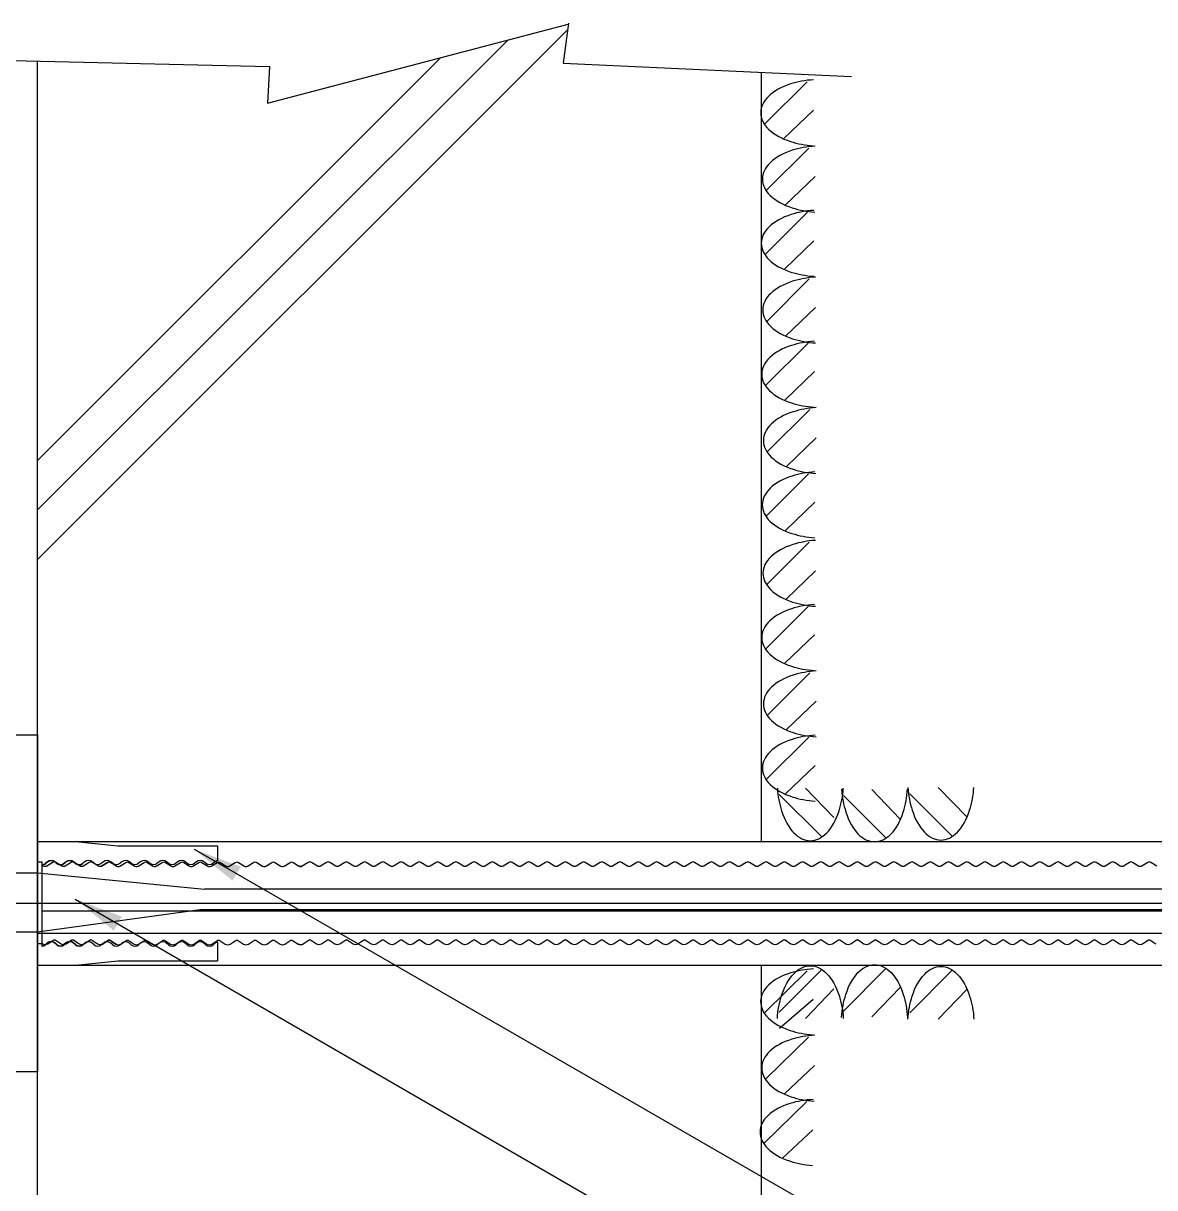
# Model space of a CAD drawing. Extents: x 510 to 34067, y -2197 to 5780.
# Drawn here: x 19765 to 20571, y 3910 to 4739 of the extents above; entities that cross this region are included whole.
import ezdxf

# ---------------------------------------------------------------- set-up
doc = ezdxf.new("R2010")
doc.units = 0
doc.layers.add('DIM', color=5, linetype='CONTINUOUS')
doc.layers.add('DRAW', color=7, linetype='CONTINUOUS')
doc.styles.add('STYLE1', font='')
doc.styles.get('STYLE1').set_extended_font_data('MS PGothic')
doc.dimstyles.new('STANDARD$7', dxfattribs={"dimscale": 0, "dimtxt": 0.0001, "dimasz": 35, "dimexe": 0, "dimexo": 0, "dimgap": 0, "dimtad": 1, "dimdec": 4, "dimdsep": 46, "dimlunit": 6, "dimtxsty": 'STYLE1', "dimcen": 0, "dimadec": 0, "dimazin": 0, "dimtfac": 1, "dimtdec": 4, "dimtofl": 0, "dimtmove": 0, "dimatfit": 2, "dimfxl": 0, "dimtolj": 1, "dimtzin": 0, "dimarcsym": 0})

msp = doc.modelspace()

# ---------------------------------------------------------------- linework, layer by layer
at = {"layer": 'DRAW', "color": 0, "linetype": 'Continuous'}
for p, q in [((19939.03199, 4682.31455), (20153.08999, 4738.53217)), ((20153.39285, 4739.17113), (20149.71996, 4710.78522)), ((19728.35831, 4713.30815), (19940.38357, 4708.2794)), ((19940.38357, 4708.2794), (19939.03199, 4682.31455)), ((20149.71996, 4710.78522), (20354.88286, 4701.18394)), ((20293.2593, 4667.61229), (20323.29187, 4697.57975)), ((20306.74786, 4657.09766), (20327.76997, 4677.32484)), ((20294.45808, 4620.36087), (20324.49085, 4650.3284)), ((20307.94671, 4609.84636), (20328.96891, 4630.07358)), ((20293.65858, 4574.61178), (20323.69122, 4604.57938)), ((20307.14715, 4564.09716), (20328.16916, 4584.32431)), ((20294.76871, 4527.09144), (20324.80138, 4557.05894)), ((20308.25733, 4516.57694), (20329.27944, 4536.80413)), ((20293.96911, 4481.34233), (20324.00169, 4511.3098)), ((20307.45768, 4470.8277), (20328.47978, 4491.05489)), ((20295.1679, 4434.09091), (20325.20067, 4464.05844)), ((20308.65652, 4423.57641), (20329.67872, 4443.80363)), ((20294.3684, 4388.34183), (20324.40104, 4418.30942)), ((20307.85696, 4377.8272), (20328.87898, 4398.05436)), ((20294.866, 4339.54681), (20324.89867, 4369.51431)), ((20308.35462, 4329.03231), (20329.37673, 4349.25949)), ((20294.0664, 4293.79769), (20324.09898, 4323.76516)), ((20307.55496, 4283.28307), (20328.57707, 4303.51025)), ((20295.26519, 4246.54627), (20325.29795, 4276.51381)), ((20308.75381, 4236.03177), (20329.77601, 4256.25899)), ((20294.46569, 4200.79719), (20324.49833, 4230.76479)), ((20307.95425, 4190.28257), (20328.97626, 4210.50972)), ((20333.49496, 4159.89757), (20303.49496, 4189.89777)), ((20342.42571, 4173.39757), (20322.17571, 4194.39777)), ((20379.24496, 4159.14757), (20349.24496, 4189.14777)), ((20389.70526, 4172.29277), (20369.45526, 4193.29297)), ((20426.49496, 4160.39757), (20396.49496, 4190.39777)), ((20436.99496, 4173.89757), (20416.74496, 4194.89777)), ((19775.40494, 4156.81932), (19775.40494, 4067.71928)), ((19775.40494, 4156.36932), (21776.89899, 4156.36932)), ((19775.40494, 4156.36932), (19802.40494, 4156.36932)), ((19802.40494, 4156.36932), (19832.40494, 4153.36932)), ((19775.40494, 4077.26928), (19775.40494, 4147.36932)), ((19832.40494, 4153.36932), (19903.40494, 4153.36932)), ((19903.40494, 4153.36932), (19903.40494, 4142.75518)), ((19775.40494, 4082.36928), (19775.40494, 4142.36932)), ((19775.40494, 4141.7703), (19778.40494, 4141.7703)), ((19778.40494, 4141.7703), (19778.40494, 4081.86932)), ((19782.42046, 4141.94042), (19781.01942, 4140.7993)), ((19782.54677, 4141.78535), (19781.14573, 4140.64423)), ((19788.92416, 4140.64423), (19787.52312, 4141.78535)), ((19789.05046, 4140.7993), (19787.64942, 4141.94042)), ((19789.05046, 4140.7993), (19789.01237, 4140.83033)), ((19795.68046, 4141.94042), (19794.27942, 4140.7993)), ((19795.80677, 4141.78535), (19794.40573, 4140.64423)), ((19802.18416, 4140.64423), (19800.78312, 4141.78535)), ((19802.31046, 4140.7993), (19800.90942, 4141.94042)), ((19808.94046, 4141.94042), (19807.53942, 4140.7993)), ((19815.57046, 4140.7993), (19814.16942, 4141.94042)), ((19822.20046, 4141.94042), (19820.79942, 4140.7993)), ((19828.83046, 4140.7993), (19827.42942, 4141.94042)), ((19835.46046, 4141.94042), (19834.05942, 4140.7993)), ((19842.09046, 4140.7993), (19840.68942, 4141.94042)), ((19848.72046, 4141.94042), (19847.31942, 4140.7993)), ((19855.35046, 4140.7993), (19853.94942, 4141.94042)), ((19861.98046, 4141.94042), (19860.57942, 4140.7993)), ((19868.61046, 4140.7993), (19867.20942, 4141.94042)), ((19875.24046, 4141.94042), (19873.83942, 4140.7993)), ((19881.87046, 4140.7993), (19880.46942, 4141.94042)), ((19888.50046, 4141.94042), (19887.09942, 4140.7993)), ((19895.13046, 4140.7993), (19893.72942, 4141.94042)), ((19901.76046, 4141.94042), (19900.35942, 4140.7993)), ((19775.40494, 4133.9693), (19894.29383, 4122.3993)), ((19778.40494, 4136.63672), (19778.40494, 4083.7703)), ((19372.66355, 4112.3193), (26569.08724, 4112.3193)), ((19775.40494, 4091.9693), (19891.11724, 4107.8193)), ((19891.11724, 4107.8193), (24221.70494, 4107.8193)), ((19775.40494, 4083.7703), (19778.40494, 4083.7703)), ((19782.29416, 4084.09551), (19780.89312, 4082.95439)), ((19782.42046, 4083.94044), (19781.01942, 4082.79932)), ((19789.05046, 4082.79932), (19787.64942, 4083.94044)), ((19789.17677, 4082.95439), (19787.77573, 4084.09551)), ((19789.05046, 4082.79932), (19789.01237, 4082.83035)), ((19795.55416, 4084.09551), (19794.15312, 4082.95439)), ((19795.68046, 4083.94044), (19794.27942, 4082.79932)), ((19802.31046, 4082.79932), (19800.90942, 4083.94044)), ((19802.43677, 4082.95439), (19801.03573, 4084.09551)), ((19808.94046, 4083.94044), (19807.53942, 4082.79932)), ((19815.57046, 4082.79932), (19814.16942, 4083.94044)), ((19822.20046, 4083.94044), (19820.79942, 4082.79932)), ((19828.83046, 4082.79932), (19827.42942, 4083.94044)), ((19835.46046, 4083.94044), (19834.05942, 4082.79932)), ((19842.09046, 4082.79932), (19840.68942, 4083.94044)), ((19848.72046, 4083.94044), (19847.31942, 4082.79932)), ((19855.35046, 4082.79932), (19853.94942, 4083.94044)), ((19861.98046, 4083.94044), (19860.57942, 4082.79932)), ((19868.61046, 4082.79932), (19867.20942, 4083.94044)), ((19875.24046, 4083.94044), (19873.83942, 4082.79932)), ((19881.87046, 4082.79932), (19880.46942, 4083.94044)), ((19888.50046, 4083.94044), (19887.09942, 4082.79932)), ((19895.13046, 4082.79932), (19893.72942, 4083.94044)), ((19901.76046, 4083.94044), (19900.35942, 4082.79932)), ((19903.40494, 4084.7552), (19903.40494, 4071.36932)), ((19775.40494, 4068.36932), (21838.04915, 4068.36932)), ((19775.40494, 4068.36932), (19802.40494, 4068.36932)), ((19802.40494, 4068.36928), (19832.40494, 4071.36932)), ((19832.40494, 4071.36932), (19903.40494, 4071.36932)), ((20293.15439, 4034.55766), (20323.45329, 4064.25599)), ((20333.49496, 4064.84107), (20303.49496, 4034.84087)), ((20379.24496, 4065.59107), (20349.24496, 4035.59087)), ((20426.49496, 4064.34107), (20396.49496, 4034.34087)), ((20342.42571, 4051.34107), (20322.17571, 4030.34087)), ((20389.70526, 4052.44587), (20369.45526, 4031.44567)), ((20436.99496, 4050.84107), (20416.74496, 4029.84087)), ((20303.60262, 4023.33955), (20327.75042, 4043.96195)), ((20293.93161, 3987.29753), (20324.23051, 4016.99586)), ((20307.32592, 3976.663), (20328.52773, 3996.70185)), ((20292.724, 3941.5573), (20323.02277, 3971.25569)), ((20306.11819, 3930.92283), (20327.3199, 3950.96164))]:
    msp.add_line(p, q, dxfattribs=at)
at = {"layer": 'DRAW', "color": 0}
for p, q in [((19775.40494, 4357.12357), (20152.78949, 4734.50812)), ((19775.40494, 4392.47891), (20110.19199, 4727.26595)), ((19775.40494, 4427.83425), (20062.24423, 4714.67353)), ((19775.40494, 3349.00008), (19775.40494, 4712.19232)), ((20290.84861, 4156.36932), (20290.84861, 4704.18064)), ((19623.23919, 4133.9693), (19775.40494, 4133.9693)), ((21787.137, 4122.3993), (19894.29383, 4122.3993)), ((21805.60263, 4106.8193), (19778.40494, 4106.8193)), ((19623.23919, 4091.9693), (19775.40494, 4091.9693)), ((21824.56605, 4090.8193), (19775.40494, 4090.8193)), ((19775.40494, 4068.36932), (20154.92104, 4068.36932)), ((20290.84861, 3340.98686), (20290.84861, 4068.36932))]:
    msp.add_line(p, q, dxfattribs=at)
at = {"layer": 'DRAW', "color": 0, "linetype": 'Continuous'}
for points in [[(20327.79337, 4698.92496), (20325.65234, 4698.76213), (20323.54046, 4698.53884), (20321.45749, 4698.25491), (20319.40356, 4697.91058), (20317.37853, 4697.5056), (20315.38257, 4697.04013), (20313.41552, 4696.51401), (20311.4776, 4695.92753), (20309.08332, 4695.10251), (20306.81883, 4694.20508), (20304.6842, 4693.23505), (20302.67937, 4692.1926), (20300.80433, 4691.07743), (20299.05909, 4689.88984), (20297.44364, 4688.62953), (20295.95809, 4687.29683), (20294.62588, 4685.9143), (20293.47117, 4684.50523), (20292.4937, 4683.06944), (20291.69386, 4681.60706), (20291.07119, 4680.11782), (20290.62602, 4678.60205), (20290.35819, 4677.05959), (20290.26789, 4675.4905), (20290.3548, 4673.92106), (20290.61929, 4672.37801), (20291.0612, 4670.86117), (20291.68056, 4669.37078), (20292.47729, 4667.90647), (20293.45157, 4666.46865), (20294.60328, 4665.05704), (20295.93247, 4663.67178), (20297.41513, 4662.33571), (20299.02787, 4661.07198), (20300.77051, 4659.88054), (20302.64314, 4658.76141), (20304.64573, 4657.71437), (20306.77833, 4656.73987), (20309.04081, 4655.83743), (20311.43339, 4655.00756), (20313.37003, 4654.41671), (20315.33585, 4653.88645), (20317.33084, 4653.41654), (20319.35507, 4653.00734), (20321.40841, 4652.65837), (20323.4909, 4652.37008), (20325.60252, 4652.14224), (20327.74336, 4651.97489)], [(20328.99225, 4651.67358), (20326.85122, 4651.51074), (20324.73934, 4651.28746), (20322.65637, 4651.00352), (20320.60244, 4650.65919), (20318.57741, 4650.25421), (20316.58146, 4649.78874), (20314.6145, 4649.26266), (20312.67658, 4648.67618), (20310.28217, 4647.85122), (20308.01768, 4646.95379), (20305.88296, 4645.98372), (20303.87812, 4644.94127), (20302.00308, 4643.8261), (20300.25784, 4642.63851), (20298.64249, 4641.37823), (20297.15694, 4640.04554), (20295.82473, 4638.66301), (20294.67002, 4637.25394), (20293.69255, 4635.81815), (20292.89261, 4634.35573), (20292.26995, 4632.8665), (20291.82478, 4631.35073), (20291.55695, 4629.80826), (20291.46665, 4628.23918), (20291.55355, 4626.66974), (20291.81804, 4625.12668), (20292.25995, 4623.60984), (20292.87932, 4622.11945), (20293.67602, 4620.65524), (20294.65029, 4619.21742), (20295.802, 4617.80581), (20297.13128, 4616.42058), (20298.61398, 4615.08441), (20300.22663, 4613.82066), (20301.96926, 4612.62921), (20303.84189, 4611.51008), (20305.84448, 4610.46304), (20307.97709, 4609.48854), (20310.23956, 4608.5861), (20312.63215, 4607.75623), (20314.56878, 4607.16539), (20316.53473, 4606.63506), (20318.52972, 4606.16515), (20320.55395, 4605.75596), (20322.60726, 4605.40708), (20324.68975, 4605.11879), (20326.80137, 4604.89095), (20328.94221, 4604.7236)], [(20328.19266, 4605.92446), (20326.05166, 4605.76154), (20323.93969, 4605.53822), (20321.85669, 4605.25437), (20319.80275, 4604.91004), (20317.77773, 4604.50506), (20315.78186, 4604.03963), (20313.81487, 4603.51364), (20311.87705, 4602.92719), (20309.48267, 4602.10214), (20307.21818, 4601.20471), (20305.08346, 4600.23464), (20303.07862, 4599.19219), (20301.20359, 4598.07702), (20299.45838, 4596.88934), (20297.84293, 4595.62903), (20296.35738, 4594.29633), (20295.02517, 4592.9138), (20293.87046, 4591.50473), (20292.89299, 4590.06894), (20292.09315, 4588.60656), (20291.47048, 4587.11732), (20291.02531, 4585.60155), (20290.75748, 4584.05909), (20290.66715, 4582.4901), (20290.75405, 4580.92066), (20291.01854, 4579.3776), (20291.46045, 4577.86076), (20292.07982, 4576.37037), (20292.87655, 4574.90607), (20293.85086, 4573.46815), (20295.00256, 4572.05654), (20296.33185, 4570.67131), (20297.81451, 4569.33524), (20299.42713, 4568.07157), (20301.16977, 4566.88013), (20303.04239, 4565.761), (20305.04489, 4564.71393), (20307.17749, 4563.73943), (20309.43997, 4562.83699), (20311.83255, 4562.00712), (20313.76919, 4561.41627), (20315.73514, 4560.88595), (20317.73012, 4560.41604), (20319.75436, 4560.00684), (20321.8077, 4559.65787), (20323.89019, 4559.36958), (20326.00181, 4559.14174), (20328.14262, 4558.97448)], [(20329.30265, 4558.40418), (20327.16162, 4558.24135), (20325.04974, 4558.01806), (20322.96677, 4557.73413), (20320.91284, 4557.3898), (20318.88781, 4556.98482), (20316.89195, 4556.51938), (20314.925, 4555.9933), (20312.98707, 4555.40682), (20310.5927, 4554.58177), (20308.32821, 4553.68433), (20306.19348, 4552.71427), (20304.18865, 4551.67182), (20302.31361, 4550.55665), (20300.56837, 4549.36906), (20298.95293, 4548.10875), (20297.46737, 4546.77605), (20296.13516, 4545.39352), (20294.98045, 4543.98445), (20294.00298, 4542.54866), (20293.20314, 4541.08628), (20292.58048, 4539.59704), (20292.13531, 4538.08127), (20291.86748, 4536.53881), (20291.77717, 4534.96972), (20291.86408, 4533.40028), (20292.12857, 4531.85723), (20292.57048, 4530.34039), (20293.18985, 4528.85), (20293.98658, 4527.38569), (20294.96085, 4525.94787), (20296.11256, 4524.53626), (20297.44184, 4523.15103), (20298.9245, 4521.81496), (20300.53715, 4520.5512), (20302.27979, 4519.35976), (20304.15242, 4518.24063), (20306.15501, 4517.19359), (20308.28762, 4516.21909), (20310.55018, 4515.31668), (20312.94277, 4514.48681), (20314.8794, 4513.89596), (20316.84523, 4513.3657), (20318.84021, 4512.89579), (20320.86445, 4512.48659), (20322.91769, 4512.13759), (20325.00018, 4511.8493), (20327.1118, 4511.62146), (20329.25265, 4511.45411)], [(20328.50319, 4512.65501), (20326.36215, 4512.49218), (20324.25027, 4512.26889), (20322.16731, 4511.98495), (20320.11337, 4511.64062), (20318.08835, 4511.23564), (20316.09239, 4510.77017), (20314.12534, 4510.24406), (20312.18742, 4509.65758), (20309.79314, 4508.83256), (20307.52865, 4507.93512), (20305.39402, 4506.96509), (20303.38918, 4505.92264), (20301.51415, 4504.80747), (20299.7689, 4503.61988), (20298.15346, 4502.35957), (20296.6679, 4501.02688), (20295.3357, 4499.64434), (20294.18099, 4498.23528), (20293.20352, 4496.79949), (20292.40367, 4495.3371), (20291.78101, 4493.84787), (20291.33584, 4492.3321), (20291.06801, 4490.78963), (20290.97771, 4489.22055), (20291.06461, 4487.65111), (20291.3291, 4486.10805), (20291.77101, 4484.59121), (20292.39038, 4483.10082), (20293.18711, 4481.63652), (20294.16139, 4480.19869), (20295.31309, 4478.78708), (20296.64228, 4477.40183), (20298.12494, 4476.06575), (20299.73769, 4474.80203), (20301.48033, 4473.61058), (20303.35295, 4472.49145), (20305.35554, 4471.44441), (20307.48815, 4470.46991), (20309.75062, 4469.56747), (20312.14321, 4468.7376), (20314.07984, 4468.14676), (20316.04567, 4467.61649), (20318.04065, 4467.14659), (20320.06489, 4466.73739), (20322.11822, 4466.38842), (20324.20072, 4466.10013), (20326.31234, 4465.87229), (20328.45318, 4465.70493)], [(20329.70207, 4465.40362), (20327.56103, 4465.24079), (20325.44916, 4465.0175), (20323.36619, 4464.73357), (20321.31226, 4464.38923), (20319.28723, 4463.98426), (20317.29127, 4463.51879), (20315.32432, 4462.9927), (20313.38639, 4462.40623), (20310.99198, 4461.58127), (20308.72749, 4460.68383), (20306.59277, 4459.71377), (20304.58794, 4458.67132), (20302.7129, 4457.55615), (20300.96766, 4456.36856), (20299.35231, 4455.10828), (20297.86675, 4453.77559), (20296.53455, 4452.39305), (20295.37984, 4450.98399), (20294.40237, 4449.5482), (20293.60243, 4448.08578), (20292.97976, 4446.59654), (20292.5346, 4445.08077), (20292.26676, 4443.53831), (20292.17646, 4441.96922), (20292.26337, 4440.39978), (20292.52786, 4438.85673), (20292.96977, 4437.33989), (20293.58914, 4435.8495), (20294.38583, 4434.38529), (20295.36011, 4432.94746), (20296.51181, 4431.53585), (20297.8411, 4430.15063), (20299.32379, 4428.81446), (20300.93644, 4427.5507), (20302.67908, 4426.35926), (20304.55171, 4425.24013), (20306.5543, 4424.19309), (20308.6869, 4423.21859), (20310.94938, 4422.31615), (20313.34196, 4421.48628), (20315.2786, 4420.89543), (20317.24455, 4420.36511), (20319.23953, 4419.8952), (20321.26377, 4419.486), (20323.31707, 4419.13713), (20325.39957, 4418.84884), (20327.51119, 4418.621), (20329.65203, 4418.45364)], [(20328.90248, 4419.65451), (20326.76147, 4419.49158), (20324.6495, 4419.26826), (20322.5665, 4418.98442), (20320.51257, 4418.64009), (20318.48754, 4418.23511), (20316.49168, 4417.76967), (20314.52469, 4417.24368), (20312.58686, 4416.65724), (20310.19248, 4415.83219), (20307.928, 4414.93475), (20305.79327, 4413.96468), (20303.78844, 4412.92224), (20301.9134, 4411.80706), (20300.16819, 4410.61938), (20298.55275, 4409.35907), (20297.06719, 4408.02638), (20295.73499, 4406.64384), (20294.58027, 4405.23478), (20293.60281, 4403.79899), (20292.80296, 4402.3366), (20292.1803, 4400.84737), (20291.73513, 4399.3316), (20291.4673, 4397.78913), (20291.37696, 4396.22014), (20291.46387, 4394.6507), (20291.72836, 4393.10765), (20292.17027, 4391.59081), (20292.78964, 4390.10041), (20293.58637, 4388.63611), (20294.56068, 4387.19819), (20295.71238, 4385.78658), (20297.04166, 4384.40136), (20298.52432, 4383.06528), (20300.13694, 4381.80162), (20301.87958, 4380.61017), (20303.75221, 4379.49104), (20305.7547, 4378.44397), (20307.88731, 4377.46947), (20310.14978, 4376.56703), (20312.54237, 4375.73716), (20314.479, 4375.14632), (20316.44495, 4374.61599), (20318.43994, 4374.14609), (20320.46418, 4373.73689), (20322.51751, 4373.38792), (20324.6, 4373.09963), (20326.71162, 4372.87179), (20328.85243, 4372.70453)], [(20329.39994, 4370.85955), (20327.25891, 4370.69671), (20325.14703, 4370.47343), (20323.06406, 4370.18949), (20321.01013, 4369.84516), (20318.9851, 4369.44018), (20316.98924, 4368.97475), (20315.02229, 4368.44866), (20313.08436, 4367.86218), (20310.68999, 4367.03713), (20308.4255, 4366.1397), (20306.29077, 4365.16963), (20304.28594, 4364.12718), (20302.4109, 4363.01201), (20300.66566, 4361.82442), (20299.05022, 4360.56411), (20297.56466, 4359.23142), (20296.23245, 4357.84888), (20295.07774, 4356.43982), (20294.10027, 4355.00403), (20293.30043, 4353.54164), (20292.67777, 4352.05241), (20292.2326, 4350.53664), (20291.96477, 4348.99417), (20291.87446, 4347.42509), (20291.96137, 4345.85565), (20292.22586, 4344.31259), (20292.66777, 4342.79575), (20293.28714, 4341.30536), (20294.08387, 4339.84106), (20295.05814, 4338.40323), (20296.20985, 4336.99162), (20297.53913, 4335.6064), (20299.02179, 4334.27032), (20300.63444, 4333.00656), (20302.37708, 4331.81512), (20304.24971, 4330.69599), (20306.2523, 4329.64895), (20308.38491, 4328.67445), (20310.64747, 4327.77204), (20313.04006, 4326.94217), (20314.97669, 4326.35133), (20316.94252, 4325.82106), (20318.9375, 4325.35116), (20320.96174, 4324.94196), (20323.01498, 4324.59296), (20325.09747, 4324.30467), (20327.20909, 4324.07683), (20329.34994, 4323.90947)], [(20328.60048, 4325.11037), (20326.45944, 4324.94754), (20324.34756, 4324.72425), (20322.2646, 4324.44032), (20320.21066, 4324.09598), (20318.18564, 4323.69101), (20316.18968, 4323.22554), (20314.22263, 4322.69942), (20312.28471, 4322.11294), (20309.89043, 4321.28792), (20307.62594, 4320.39049), (20305.49131, 4319.42045), (20303.48647, 4318.37801), (20301.61144, 4317.26283), (20299.86619, 4316.07525), (20298.25075, 4314.81493), (20296.76519, 4313.48224), (20295.43299, 4312.09971), (20294.27828, 4310.69064), (20293.30081, 4309.25485), (20292.50096, 4307.79247), (20291.8783, 4306.30323), (20291.43313, 4304.78746), (20291.1653, 4303.245), (20291.075, 4301.67591), (20291.1619, 4300.10647), (20291.42639, 4298.56342), (20291.8683, 4297.04658), (20292.48767, 4295.55618), (20293.2844, 4294.09188), (20294.25868, 4292.65406), (20295.41038, 4291.24245), (20296.73957, 4289.85719), (20298.22223, 4288.52112), (20299.83498, 4287.25739), (20301.57762, 4286.06594), (20303.45024, 4284.94681), (20305.45283, 4283.89978), (20307.58544, 4282.92528), (20309.84791, 4282.02284), (20312.2405, 4281.19297), (20314.17713, 4280.60212), (20316.14296, 4280.07186), (20318.13794, 4279.60195), (20320.16218, 4279.19275), (20322.21551, 4278.84378), (20324.29801, 4278.55549), (20326.40963, 4278.32765), (20328.55047, 4278.1603)], [(20329.79936, 4277.85899), (20327.65832, 4277.69615), (20325.54645, 4277.47287), (20323.46348, 4277.18893), (20321.40955, 4276.8446), (20319.38452, 4276.43962), (20317.38856, 4275.97415), (20315.42161, 4275.44807), (20313.48368, 4274.86159), (20311.08927, 4274.03663), (20308.82478, 4273.1392), (20306.69006, 4272.16913), (20304.68523, 4271.12668), (20302.81019, 4270.01151), (20301.06495, 4268.82392), (20299.4496, 4267.56364), (20297.96404, 4266.23095), (20296.63184, 4264.84842), (20295.47712, 4263.43935), (20294.49966, 4262.00356), (20293.69972, 4260.54114), (20293.07705, 4259.0519), (20292.63189, 4257.53614), (20292.36405, 4255.99367), (20292.27375, 4254.42459), (20292.36066, 4252.85515), (20292.62515, 4251.31209), (20293.06706, 4249.79525), (20293.68643, 4248.30486), (20294.48312, 4246.84065), (20295.4574, 4245.40282), (20296.6091, 4243.99122), (20297.93839, 4242.60599), (20299.42108, 4241.26982), (20301.03373, 4240.00606), (20302.77637, 4238.81462), (20304.649, 4237.69549), (20306.65159, 4236.64845), (20308.78419, 4235.67395), (20311.04667, 4234.77151), (20313.43925, 4233.94164), (20315.37589, 4233.3508), (20317.34184, 4232.82047), (20319.33682, 4232.35056), (20321.36106, 4231.94136), (20323.41436, 4231.59249), (20325.49685, 4231.3042), (20327.60848, 4231.07636), (20329.74932, 4230.90901)], [(20328.99977, 4232.10987), (20326.85876, 4231.94694), (20324.74679, 4231.72362), (20322.66379, 4231.43978), (20320.60986, 4231.09545), (20318.58483, 4230.69047), (20316.58897, 4230.22504), (20314.62198, 4229.69905), (20312.68415, 4229.1126), (20310.28977, 4228.28755), (20308.02529, 4227.39012), (20305.89056, 4226.42005), (20303.88573, 4225.3776), (20302.01069, 4224.26243), (20300.26548, 4223.07475), (20298.65004, 4221.81443), (20297.16448, 4220.48174), (20295.83228, 4219.09921), (20294.67756, 4217.69014), (20293.7001, 4216.25435), (20292.90025, 4214.79197), (20292.27759, 4213.30273), (20291.83242, 4211.78696), (20291.56459, 4210.2445), (20291.47425, 4208.6755), (20291.56116, 4207.10607), (20291.82565, 4205.56301), (20292.26756, 4204.04617), (20292.88693, 4202.55578), (20293.68366, 4201.09148), (20294.65797, 4199.65356), (20295.80967, 4198.24195), (20297.13895, 4196.85672), (20298.62161, 4195.52065), (20300.23423, 4194.25698), (20301.97687, 4193.06554), (20303.8495, 4191.94641), (20305.85199, 4190.89934), (20307.9846, 4189.92484), (20310.24707, 4189.0224), (20312.63966, 4188.19253), (20314.57629, 4187.60168), (20316.54224, 4187.07136), (20318.53723, 4186.60145), (20320.56147, 4186.19225), (20322.6148, 4185.84328), (20324.69729, 4185.55499), (20326.80891, 4185.32715), (20328.94972, 4185.15989)], [(20302.14496, 4194.39777), (20302.30996, 4192.25697), (20302.53556, 4190.14527), (20302.82156, 4188.06257), (20303.16826, 4186.00897), (20303.57536, 4183.98437), (20304.04306, 4181.98897), (20304.57116, 4180.02257), (20305.15996, 4178.08527), (20305.98736, 4175.69177), (20306.88726, 4173.42827), (20307.85946, 4171.29467), (20308.90426, 4169.29097), (20310.02136, 4167.41707), (20311.21096, 4165.67317), (20312.47296, 4164.05917), (20313.80746, 4162.57507), (20315.19126, 4161.24437), (20316.60156, 4160.09107), (20318.03836, 4159.11517), (20319.50176, 4158.31687), (20320.99156, 4157.69587), (20322.50786, 4157.25237), (20324.05066, 4156.98627), (20325.61996, 4156.89757), (20327.18916, 4156.98627), (20328.73196, 4157.25237), (20330.24816, 4157.69587), (20331.73806, 4158.31687), (20333.20126, 4159.11517), (20334.63816, 4160.09107), (20336.04846, 4161.24437), (20337.43246, 4162.57507), (20338.76676, 4164.05917), (20340.02876, 4165.67317), (20341.21836, 4167.41707), (20342.33556, 4169.29097), (20343.38016, 4171.29467), (20344.35256, 4173.42827), (20345.25236, 4175.69177), (20346.07996, 4178.08527), (20346.66856, 4180.02257), (20347.19666, 4181.98897), (20347.66426, 4183.98447), (20348.07146, 4186.00917), (20348.41806, 4188.06287), (20348.70416, 4190.14567), (20348.92976, 4192.25757), (20349.09496, 4194.39857)], [(20347.89496, 4193.64777), (20348.05996, 4191.50697), (20348.28556, 4189.39527), (20348.57156, 4187.31257), (20348.91826, 4185.25897), (20349.32536, 4183.23437), (20349.79306, 4181.23897), (20350.32116, 4179.27257), (20350.90996, 4177.33527), (20351.73736, 4174.94177), (20352.63726, 4172.67827), (20353.60946, 4170.54467), (20354.65426, 4168.54097), (20355.77136, 4166.66707), (20356.96096, 4164.92317), (20358.22296, 4163.30917), (20359.55746, 4161.82507), (20360.94126, 4160.49437), (20362.35156, 4159.34107), (20363.78836, 4158.36517), (20365.25176, 4157.56687), (20366.74156, 4156.94587), (20368.25786, 4156.50237), (20369.80066, 4156.23627), (20371.36996, 4156.14757), (20372.93916, 4156.23627), (20374.48196, 4156.50237), (20375.99816, 4156.94587), (20377.48806, 4157.56687), (20378.95126, 4158.36517), (20380.38816, 4159.34107), (20381.79846, 4160.49437), (20383.18246, 4161.82507), (20384.51676, 4163.30917), (20385.77876, 4164.92317), (20386.96836, 4166.66707), (20388.08556, 4168.54097), (20389.13016, 4170.54467), (20390.10256, 4172.67827), (20391.00236, 4174.94177), (20391.82996, 4177.33527), (20392.41856, 4179.27257), (20392.94666, 4181.23897), (20393.41426, 4183.23447), (20393.82146, 4185.25917), (20394.16806, 4187.31287), (20394.45416, 4189.39567), (20394.67976, 4191.50757), (20394.84496, 4193.64857)], [(20395.14496, 4194.89777), (20395.30996, 4192.75697), (20395.53556, 4190.64527), (20395.82156, 4188.56257), (20396.16826, 4186.50897), (20396.57536, 4184.48437), (20397.04306, 4182.48897), (20397.57116, 4180.52257), (20398.15996, 4178.58527), (20398.98736, 4176.19177), (20399.88726, 4173.92827), (20400.85946, 4171.79467), (20401.90426, 4169.79097), (20403.02136, 4167.91707), (20404.21096, 4166.17317), (20405.47296, 4164.55917), (20406.80746, 4163.07507), (20408.19126, 4161.74437), (20409.60156, 4160.59107), (20411.03836, 4159.61517), (20412.50176, 4158.81687), (20413.99156, 4158.19587), (20415.50786, 4157.75237), (20417.05066, 4157.48627), (20418.61996, 4157.39757), (20420.18916, 4157.48627), (20421.73196, 4157.75237), (20423.24816, 4158.19587), (20424.73806, 4158.81687), (20426.20126, 4159.61517), (20427.63816, 4160.59107), (20429.04846, 4161.74437), (20430.43246, 4163.07507), (20431.76676, 4164.55917), (20433.02876, 4166.17317), (20434.21836, 4167.91707), (20435.33556, 4169.79097), (20436.38016, 4171.79467), (20437.35256, 4173.92827), (20438.25236, 4176.19177), (20439.07996, 4178.58527), (20439.66856, 4180.52257), (20440.19676, 4182.48897), (20440.66436, 4184.48447), (20441.07156, 4186.50917), (20441.41816, 4188.56287), (20441.70426, 4190.64567), (20441.92986, 4192.75757), (20442.09496, 4194.89857)], [(20327.96655, 4065.56096), (20325.82422, 4065.41724), (20323.71033, 4065.21285), (20321.6249, 4064.94748), (20319.56798, 4064.62157), (20317.53942, 4064.23464), (20315.53943, 4063.78698), (20313.56782, 4063.27852), (20311.62469, 4062.7093), (20309.22306, 4061.90574), (20306.95069, 4061.02854), (20304.80744, 4060.07755), (20302.79343, 4059.05301), (20300.90847, 4057.95455), (20299.15275, 4056.78255), (20297.52614, 4055.53676), (20296.02877, 4054.21742), (20294.68421, 4052.84686), (20293.51695, 4051.44806), (20292.52678, 4050.02103), (20291.71389, 4048.56586), (20291.07793, 4047.08229), (20290.61928, 4045.57048), (20290.33772, 4044.03045), (20290.23344, 4042.46227), (20290.30645, 4040.89206), (20290.55714, 4039.34672), (20290.98548, 4037.82601), (20291.5915, 4036.33018), (20292.37521, 4034.8589), (20293.3366, 4033.41248), (20294.47567, 4031.99061), (20295.79242, 4030.59361), (20297.26309, 4029.24432), (20298.86444, 4027.96619), (20300.59639, 4026.7592), (20302.45898, 4025.62346), (20304.45214, 4024.55863), (20306.57594, 4023.56506), (20308.83024, 4022.64259), (20311.21532, 4021.79131), (20313.14659, 4021.18315), (20315.10767, 4020.63542), (20317.09849, 4020.14779), (20319.11895, 4019.72052), (20321.16904, 4019.35332), (20323.24889, 4019.04642), (20325.35844, 4018.79971), (20327.49765, 4018.61327)], [(20302.14496, 4030.34087), (20302.30996, 4032.48167), (20302.53556, 4034.59337), (20302.82156, 4036.67607), (20303.16826, 4038.72967), (20303.57536, 4040.75427), (20304.04306, 4042.74967), (20304.57116, 4044.71607), (20305.15996, 4046.65337), (20305.98736, 4049.04687), (20306.88726, 4051.31037), (20307.85946, 4053.44397), (20308.90426, 4055.44767), (20310.02136, 4057.32157), (20311.21096, 4059.06547), (20312.47296, 4060.67947), (20313.80746, 4062.16357), (20315.19126, 4063.49427), (20316.60156, 4064.64757), (20318.03836, 4065.62347), (20319.50176, 4066.42177), (20320.99156, 4067.04277), (20322.50786, 4067.48627), (20324.05066, 4067.75237), (20325.61996, 4067.84107), (20327.18916, 4067.75237), (20328.73196, 4067.48627), (20330.24816, 4067.04277), (20331.73806, 4066.42177), (20333.20126, 4065.62347), (20334.63816, 4064.64757), (20336.04846, 4063.49427), (20337.43246, 4062.16357), (20338.76676, 4060.67947), (20340.02876, 4059.06547), (20341.21836, 4057.32157), (20342.33556, 4055.44767), (20343.38016, 4053.44397), (20344.35256, 4051.31037), (20345.25236, 4049.04687), (20346.07996, 4046.65337), (20346.66856, 4044.71607), (20347.19666, 4042.74967), (20347.66426, 4040.75417), (20348.07146, 4038.72947), (20348.41806, 4036.67577), (20348.70416, 4034.59297), (20348.92976, 4032.48107), (20349.09496, 4030.34007)], [(20347.89496, 4031.09087), (20348.05996, 4033.23167), (20348.28556, 4035.34337), (20348.57156, 4037.42607), (20348.91826, 4039.47967), (20349.32536, 4041.50427), (20349.79306, 4043.49967), (20350.32116, 4045.46607), (20350.90996, 4047.40337), (20351.73736, 4049.79687), (20352.63726, 4052.06037), (20353.60946, 4054.19397), (20354.65426, 4056.19767), (20355.77136, 4058.07157), (20356.96096, 4059.81547), (20358.22296, 4061.42947), (20359.55746, 4062.91357), (20360.94126, 4064.24427), (20362.35156, 4065.39757), (20363.78836, 4066.37347), (20365.25176, 4067.17177), (20366.74156, 4067.79277), (20368.25786, 4068.23627), (20369.80066, 4068.50237), (20371.36996, 4068.59107), (20372.93916, 4068.50237), (20374.48196, 4068.23627), (20375.99816, 4067.79277), (20377.48806, 4067.17177), (20378.95126, 4066.37347), (20380.38816, 4065.39757), (20381.79846, 4064.24427), (20383.18246, 4062.91357), (20384.51676, 4061.42947), (20385.77876, 4059.81547), (20386.96836, 4058.07157), (20388.08556, 4056.19767), (20389.13016, 4054.19397), (20390.10256, 4052.06037), (20391.00236, 4049.79687), (20391.82996, 4047.40337), (20392.41856, 4045.46607), (20392.94666, 4043.49967), (20393.41426, 4041.50417), (20393.82146, 4039.47947), (20394.16806, 4037.42577), (20394.45416, 4035.34297), (20394.67976, 4033.23107), (20394.84496, 4031.09007)], [(20395.14496, 4029.84087), (20395.30996, 4031.98167), (20395.53556, 4034.09337), (20395.82156, 4036.17607), (20396.16826, 4038.22967), (20396.57536, 4040.25427), (20397.04306, 4042.24967), (20397.57116, 4044.21607), (20398.15996, 4046.15337), (20398.98736, 4048.54687), (20399.88726, 4050.81037), (20400.85946, 4052.94397), (20401.90426, 4054.94767), (20403.02136, 4056.82157), (20404.21096, 4058.56547), (20405.47296, 4060.17947), (20406.80746, 4061.66357), (20408.19126, 4062.99427), (20409.60156, 4064.14757), (20411.03836, 4065.12347), (20412.50176, 4065.92177), (20413.99156, 4066.54277), (20415.50786, 4066.98627), (20417.05066, 4067.25237), (20418.61996, 4067.34107), (20420.18916, 4067.25237), (20421.73196, 4066.98627), (20423.24816, 4066.54277), (20424.73806, 4065.92177), (20426.20126, 4065.12347), (20427.63816, 4064.14757), (20429.04846, 4062.99427), (20430.43246, 4061.66357), (20431.76676, 4060.17947), (20433.02876, 4058.56547), (20434.21836, 4056.82157), (20435.33556, 4054.94767), (20436.38016, 4052.94397), (20437.35256, 4050.81037), (20438.25236, 4048.54687), (20439.07996, 4046.15337), (20439.66856, 4044.21607), (20440.19676, 4042.24967), (20440.66436, 4040.25417), (20441.07156, 4038.22947), (20441.41816, 4036.17577), (20441.70426, 4034.09297), (20441.92986, 4031.98107), (20442.09496, 4029.84007)], [(20328.74377, 4018.30083), (20326.60147, 4018.15701), (20324.48759, 4017.95263), (20322.40216, 4017.68725), (20320.34523, 4017.36134), (20318.31667, 4016.97441), (20316.31668, 4016.52675), (20314.34507, 4016.01829), (20312.40195, 4015.44907), (20310.00031, 4014.64551), (20307.72791, 4013.76841), (20305.58466, 4012.81741), (20303.57065, 4011.79288), (20301.68569, 4010.69442), (20299.92997, 4009.52242), (20298.30336, 4008.27662), (20296.80599, 4006.95729), (20295.46143, 4005.58673), (20294.29417, 4004.18793), (20293.304, 4002.7609), (20292.49111, 4001.30572), (20291.85515, 3999.82216), (20291.3965, 3998.31035), (20291.11494, 3996.77032), (20291.01066, 3995.20214), (20291.08367, 3993.63193), (20291.33426, 3992.08655), (20291.76261, 3990.56585), (20292.36863, 3989.07001), (20293.15233, 3987.59873), (20294.11372, 3986.15231), (20295.25279, 3984.73045), (20296.56954, 3983.33345), (20298.04021, 3981.98415), (20299.64166, 3980.70606), (20301.3736, 3979.49906), (20303.2362, 3978.36333), (20305.22935, 3977.2985), (20307.35316, 3976.30493), (20309.60746, 3975.38245), (20311.99254, 3974.53118), (20313.92381, 3973.92301), (20315.88493, 3973.37519), (20317.87575, 3972.88756), (20319.8962, 3972.4603), (20321.94629, 3972.09309), (20324.02614, 3971.78619), (20326.13569, 3971.53948), (20328.27487, 3971.35314)], [(20327.53603, 3972.56066), (20325.39373, 3972.41685), (20323.27985, 3972.21246), (20321.19442, 3971.94708), (20319.1375, 3971.62117), (20317.10893, 3971.23424), (20315.10894, 3970.78658), (20313.13734, 3970.27812), (20311.19427, 3969.70903), (20308.79264, 3968.90547), (20306.52027, 3968.02827), (20304.37702, 3967.07728), (20302.36291, 3966.05271), (20300.47795, 3964.95425), (20298.72223, 3963.78225), (20297.09562, 3962.53646), (20295.59829, 3961.21702), (20294.25372, 3959.84647), (20293.08643, 3958.44776), (20292.09627, 3957.02073), (20291.28337, 3955.56555), (20290.64742, 3954.08199), (20290.18877, 3952.57018), (20289.90721, 3951.03015), (20289.80292, 3949.46197), (20289.87593, 3947.89176), (20290.12662, 3946.34641), (20290.55496, 3944.82571), (20291.16099, 3943.32988), (20291.94469, 3941.85859), (20292.90611, 3940.41208), (20294.04518, 3938.99022), (20295.36193, 3937.59322), (20296.8326, 3936.24392), (20298.43392, 3934.96589), (20300.16587, 3933.7589), (20302.02846, 3932.62316), (20304.02162, 3931.55833), (20306.14542, 3930.56476), (20308.39973, 3929.64228), (20310.7848, 3928.79101), (20312.71607, 3928.18284), (20314.67719, 3927.63503), (20316.66801, 3927.14739), (20318.68846, 3926.72013), (20320.73855, 3926.35292), (20322.8184, 3926.04602), (20324.92795, 3925.79931), (20327.06714, 3925.61297)]]:
    msp.add_lwpolyline(points, dxfattribs=at)
msp.add_lwpolyline([(19743.40494, 4232.36932), (19775.40494, 4232.36932), (19775.40494, 3992.36932), (19743.40494, 3992.36932)], close=True, dxfattribs=at)
at = {"layer": 'DRAW', "color": 0, "linetype": 'Continuous', "flags": 128}
for points in [[(19831.74924, 4138.80681, -0.008633335), (19831.68631, 4138.84467), (19827.43042, 4141.49568, 0.286956791), (19825.17493, 4141.49568), (19820.91904, 4138.84467, -0.286956791), (19818.66354, 4138.84467), (19814.43042, 4141.49568, 0.286956791), (19812.17493, 4141.49568), (19807.94181, 4138.84467, -0.286956791), (19805.68631, 4138.84467), (19801.45319, 4141.49568, 0.286956791), (19799.1977, 4141.49568), (19794.96458, 4138.84467, -0.286956791), (19792.70908, 4138.84467), (19788.45319, 4141.49568, 0.286956791), (19786.1977, 4141.49568), (19781.94181, 4138.84467, -0.286956791), (19779.68631, 4138.84467), (19778.40494, 4139.64713)], [(19820.85611, 4138.80681, 0.008633335), (19820.91904, 4138.84467), (19825.17493, 4141.49568, -0.286956791), (19827.43042, 4141.49568), (19831.68631, 4138.84467, 0.286956791), (19833.94181, 4138.84467), (19838.17493, 4141.49568, -0.286956791), (19840.43042, 4141.49568), (19844.66354, 4138.84467, 0.286956791), (19846.91904, 4138.84467), (19851.15215, 4141.49568, -0.286956791), (19853.40765, 4141.49568), (19857.64077, 4138.84467, 0.286956791), (19859.89627, 4138.84467), (19864.15215, 4141.49568, -0.286956791), (19866.40765, 4141.49568), (19870.66354, 4138.84467, 0.286956791), (19872.91904, 4138.84467), (19877.15215, 4141.49568, -0.286956791), (19879.40765, 4141.49568), (19883.64077, 4138.84467, 0.286956791), (19885.89627, 4138.84467), (19890.12938, 4141.49568, -0.286956791), (19892.38488, 4141.49568), (19896.618, 4138.84467, 0.286956791), (19898.8735, 4138.84467), (19903.12938, 4141.49568, -0.286956791), (19905.38488, 4141.49568), (19909.64077, 4138.84467, 0.286956791), (19911.89627, 4138.84467), (19916.12938, 4141.49568, -0.286956791), (19918.38488, 4141.49568), (19922.618, 4138.84467, 0.286956791), (19924.8735, 4138.84467), (19929.10661, 4141.49568, -0.286956791), (19931.36211, 4141.49568), (19935.59523, 4138.84467, 0.286956791), (19937.85073, 4138.84467), (19942.10661, 4141.49568, -0.286956791), (19944.36211, 4141.49568), (19948.618, 4138.84467, 0.286956791), (19950.8735, 4138.84467), (19955.10661, 4141.49568, -0.286956791), (19957.36211, 4141.49568), (19961.618, 4138.84467, 0.286956791), (19963.8735, 4138.84467)], [(20104.63539, 4138.80681, -0.008633335), (20104.57246, 4138.84467), (20100.31657, 4141.49568, 0.286956791), (20098.06107, 4141.49568), (20093.80518, 4138.84467, -0.286956791), (20091.54969, 4138.84467), (20087.31657, 4141.49568, 0.286956791), (20085.06107, 4141.49568), (20080.82795, 4138.84467, -0.286956791), (20078.57246, 4138.84467), (20074.33934, 4141.49568, 0.286956791), (20072.08384, 4141.49568), (20067.85073, 4138.84467, -0.286956791), (20065.59523, 4138.84467), (20061.33934, 4141.49568, 0.286956791), (20059.08384, 4141.49568), (20054.82795, 4138.84467, -0.286956791), (20052.57246, 4138.84467), (20048.33934, 4141.49568, 0.286956791), (20046.08384, 4141.49568), (20041.85073, 4138.84467, -0.286956791), (20039.59523, 4138.84467), (20035.36211, 4141.49568, 0.286956791), (20033.10661, 4141.49568), (20028.8735, 4138.84467, -0.286956791), (20026.618, 4138.84467), (20022.36211, 4141.49568, 0.286956791), (20020.10661, 4141.49568), (20015.85073, 4138.84467, -0.286956791), (20013.59523, 4138.84467), (20009.36211, 4141.49568, 0.286956791), (20007.10661, 4141.49568), (20002.8735, 4138.84467, -0.286956791), (20000.618, 4138.84467), (19996.38488, 4141.49568, 0.286956791), (19994.12938, 4141.49568), (19989.89627, 4138.84467, -0.286956791), (19987.64077, 4138.84467), (19983.38488, 4141.49568, 0.286956791), (19981.12938, 4141.49568), (19976.8735, 4138.84467, -0.286956791), (19974.618, 4138.84467), (19970.38488, 4141.49568, 0.286956791), (19968.12938, 4141.49568), (19963.8735, 4138.84467, -0.286956791), (19961.618, 4138.84467)], [(20247.56707, 4138.80681, -0.008633335), (20247.50414, 4138.84467), (20243.24826, 4141.49568, 0.286956791), (20240.99276, 4141.49568), (20236.73687, 4138.84467, -0.286956791), (20234.48137, 4138.84467), (20230.24826, 4141.49568, 0.286956791), (20227.99276, 4141.49568), (20223.75964, 4138.84467, -0.286956791), (20221.50414, 4138.84467), (20217.27103, 4141.49568, 0.286956791), (20215.01553, 4141.49568), (20210.78241, 4138.84467, -0.286956791), (20208.52691, 4138.84467), (20204.27103, 4141.49568, 0.286956791), (20202.01553, 4141.49568), (20197.75964, 4138.84467, -0.286956791), (20195.50414, 4138.84467), (20191.27103, 4141.49568, 0.286956791), (20189.01553, 4141.49568), (20184.78241, 4138.84467, -0.286956791), (20182.52691, 4138.84467), (20178.2938, 4141.49568, 0.286956791), (20176.0383, 4141.49568), (20171.80518, 4138.84467, -0.286956791), (20169.54969, 4138.84467), (20165.2938, 4141.49568, 0.286956791), (20163.0383, 4141.49568), (20158.78241, 4138.84467, -0.286956791), (20156.52691, 4138.84467), (20152.2938, 4141.49568, 0.286956791), (20150.0383, 4141.49568), (20145.80518, 4138.84467, -0.286956791), (20143.54969, 4138.84467), (20139.31657, 4141.49568, 0.286956791), (20137.06107, 4141.49568), (20132.82795, 4138.84467, -0.286956791), (20130.57246, 4138.84467), (20126.31657, 4141.49568, 0.286956791), (20124.06107, 4141.49568), (20119.80518, 4138.84467, -0.286956791), (20117.54969, 4138.84467), (20113.31657, 4141.49568, 0.286956791), (20111.06107, 4141.49568), (20106.80518, 4138.84467, -0.286956791), (20104.54969, 4138.84467)], [(20390.49876, 4138.80681, -0.008633335), (20390.43583, 4138.84467), (20386.17994, 4141.49568, 0.286956791), (20383.92445, 4141.49568), (20379.66856, 4138.84467, -0.286956791), (20377.41306, 4138.84467), (20373.17994, 4141.49568, 0.286956791), (20370.92445, 4141.49568), (20366.69133, 4138.84467, -0.286956791), (20364.43583, 4138.84467), (20360.20271, 4141.49568, 0.286956791), (20357.94722, 4141.49568), (20353.7141, 4138.84467, -0.286956791), (20351.4586, 4138.84467), (20347.20271, 4141.49568, 0.286956791), (20344.94722, 4141.49568), (20340.69133, 4138.84467, -0.286956791), (20338.43583, 4138.84467), (20334.20271, 4141.49568, 0.286956791), (20331.94722, 4141.49568), (20327.7141, 4138.84467, -0.286956791), (20325.4586, 4138.84467), (20321.22549, 4141.49568, 0.286956791), (20318.96999, 4141.49568), (20314.73687, 4138.84467, -0.286956791), (20312.48137, 4138.84467), (20308.22549, 4141.49568, 0.286956791), (20305.96999, 4141.49568), (20301.7141, 4138.84467, -0.286956791), (20299.4586, 4138.84467), (20295.22549, 4141.49568, 0.286956791), (20292.96999, 4141.49568), (20288.73687, 4138.84467, -0.286956791), (20286.48137, 4138.84467), (20282.24826, 4141.49568, 0.286956791), (20279.99276, 4141.49568), (20275.75964, 4138.84467, -0.286956791), (20273.50414, 4138.84467), (20269.24826, 4141.49568, 0.286956791), (20266.99276, 4141.49568), (20262.73687, 4138.84467, -0.286956791), (20260.48137, 4138.84467), (20256.24826, 4141.49568, 0.286956791), (20253.99276, 4141.49568), (20249.73687, 4138.84467, -0.286956791), (20247.48137, 4138.84467)], [(20533.43045, 4138.80681, -0.008633335), (20533.36752, 4138.84467), (20529.11163, 4141.49568, 0.286956791), (20526.85613, 4141.49568), (20522.60025, 4138.84467, -0.286956791), (20520.34475, 4138.84467), (20516.11163, 4141.49568, 0.286956791), (20513.85613, 4141.49568), (20509.62302, 4138.84467, -0.286956791), (20507.36752, 4138.84467), (20503.1344, 4141.49568, 0.286956791), (20500.8789, 4141.49568), (20496.64579, 4138.84467, -0.286956791), (20494.39029, 4138.84467), (20490.1344, 4141.49568, 0.286956791), (20487.8789, 4141.49568), (20483.62302, 4138.84467, -0.286956791), (20481.36752, 4138.84467), (20477.1344, 4141.49568, 0.286956791), (20474.8789, 4141.49568), (20470.64579, 4138.84467, -0.286956791), (20468.39029, 4138.84467), (20464.15717, 4141.49568, 0.286956791), (20461.90167, 4141.49568), (20457.66856, 4138.84467, -0.286956791), (20455.41306, 4138.84467), (20451.15717, 4141.49568, 0.286956791), (20448.90167, 4141.49568), (20444.64579, 4138.84467, -0.286956791), (20442.39029, 4138.84467), (20438.15717, 4141.49568, 0.286956791), (20435.90167, 4141.49568), (20431.66856, 4138.84467, -0.286956791), (20429.41306, 4138.84467), (20425.17994, 4141.49568, 0.286956791), (20422.92445, 4141.49568), (20418.69133, 4138.84467, -0.286956791), (20416.43583, 4138.84467), (20412.17994, 4141.49568, 0.286956791), (20409.92445, 4141.49568), (20405.66856, 4138.84467, -0.286956791), (20403.41306, 4138.84467), (20399.17994, 4141.49568, 0.286956791), (20396.92445, 4141.49568), (20392.66856, 4138.84467, -0.286956791), (20390.41306, 4138.84467)], [(20572.34475, 4138.84467), (20568.11163, 4141.49568, 0.286956791), (20565.85613, 4141.49568), (20561.62302, 4138.84467, -0.286956791), (20559.36752, 4138.84467), (20555.11163, 4141.49568, 0.286956791), (20552.85613, 4141.49568), (20548.60025, 4138.84467, -0.286956791), (20546.34475, 4138.84467), (20542.11163, 4141.49568, 0.286956791), (20539.85613, 4141.49568), (20535.60025, 4138.84467, -0.286956791), (20533.34475, 4138.84467)], [(19831.74924, 4082.99716, -0.058248219), (19831.05103, 4083.32772), (19826.79485, 4085.97891, 0.287459444), (19825.8105, 4085.97891), (19821.55432, 4083.32772, -0.28689185), (19818.0269, 4083.32857), (19813.79388, 4085.97952, 0.286787836), (19812.81147, 4085.97952), (19808.57845, 4083.32857, -0.287022578), (19805.04967, 4083.32857), (19800.81665, 4085.97952, 0.286787836), (19799.83424, 4085.97952), (19795.60122, 4083.32857, -0.28689185), (19792.0738, 4083.32772), (19787.81762, 4085.97891, 0.287459444), (19786.83327, 4085.97891), (19782.57709, 4083.32772, -0.286891855), (19779.04967, 4083.32857), (19778.40494, 4083.73233)], [(19820.85611, 4082.99716, 0.058248219), (19821.55432, 4083.32772), (19825.8105, 4085.97891, -0.287459444), (19826.79485, 4085.97891), (19831.05103, 4083.32772, 0.28689185), (19834.57845, 4083.32857), (19838.81147, 4085.97952, -0.286787836), (19839.79388, 4085.97952), (19844.0269, 4083.32857, 0.287022578), (19847.55568, 4083.32857), (19851.7887, 4085.97952, -0.286787836), (19852.77111, 4085.97952), (19857.00413, 4083.32857, 0.28689185), (19860.53155, 4083.32772), (19864.78773, 4085.97891, -0.287459444), (19865.77208, 4085.97891), (19870.02826, 4083.32772, 0.286891855), (19873.55568, 4083.32857), (19877.7887, 4085.97952, -0.286787836), (19878.77111, 4085.97952), (19883.00413, 4083.32857, 0.287022593), (19886.53291, 4083.32857), (19890.76593, 4085.97952, -0.286787836), (19891.74834, 4085.97952), (19895.98135, 4083.32857, 0.286891855), (19899.50878, 4083.32772), (19903.76495, 4085.97891, -0.287459444), (19904.74931, 4085.97891), (19909.00549, 4083.32772, 0.286891855), (19912.53291, 4083.32857), (19916.76593, 4085.97952, -0.286787836), (19917.74834, 4085.97952), (19921.98135, 4083.32857, 0.287022593), (19925.51014, 4083.32857), (19929.74316, 4085.97952, -0.286787836), (19930.72557, 4085.97952), (19934.95858, 4083.32857, 0.286891855), (19938.48601, 4083.32772), (19942.74218, 4085.97891, -0.287459444), (19943.72654, 4085.97891), (19947.98272, 4083.32772, 0.286891855), (19951.51014, 4083.32857), (19955.74316, 4085.97952, -0.28712361), (19956.72654, 4085.97891), (19960.98272, 4083.32772, 0.286858959), (19964.5098, 4083.32835)], [(20104.63539, 4082.99716, -0.058248219), (20103.93718, 4083.32772), (20099.681, 4085.97891, 0.287459444), (20098.69664, 4085.97891), (20094.44046, 4083.32772, -0.28689185), (20090.91304, 4083.32857), (20086.68002, 4085.97952, 0.286787836), (20085.69762, 4085.97952), (20081.4646, 4083.32857, -0.287022578), (20077.93581, 4083.32857), (20073.70279, 4085.97952, 0.286787836), (20072.72039, 4085.97952), (20068.48737, 4083.32857, -0.28689185), (20064.95995, 4083.32772), (20060.70377, 4085.97891, 0.287459444), (20059.71941, 4085.97891), (20055.46324, 4083.32772, -0.286891855), (20051.93581, 4083.32857), (20047.70279, 4085.97952, 0.286787836), (20046.72039, 4085.97952), (20042.48737, 4083.32857, -0.287022593), (20038.95858, 4083.32857), (20034.72557, 4085.97952, 0.286787836), (20033.74316, 4085.97952), (20029.51014, 4083.32857, -0.286891855), (20025.98272, 4083.32772), (20021.72654, 4085.97891, 0.287459444), (20020.74218, 4085.97891), (20016.48601, 4083.32772, -0.286891855), (20012.95858, 4083.32857), (20008.72557, 4085.97952, 0.286787836), (20007.74316, 4085.97952), (20003.51014, 4083.32857, -0.287022593), (19999.98135, 4083.32857), (19995.74834, 4085.97952, 0.286787836), (19994.76593, 4085.97952), (19990.53291, 4083.32857, -0.286891855), (19987.00549, 4083.32772), (19982.74931, 4085.97891, 0.287459444), (19981.76495, 4085.97891), (19977.50878, 4083.32772, -0.286891855), (19973.98135, 4083.32857), (19969.74834, 4085.97952, 0.28712361), (19968.76495, 4085.97891), (19964.50878, 4083.32772, -0.286858959), (19960.9817, 4083.32835)], [(20247.56707, 4082.99716, -0.058248219), (20246.86886, 4083.32772), (20242.61269, 4085.97891, 0.287459444), (20241.62833, 4085.97891), (20237.37215, 4083.32772, -0.28689185), (20233.84473, 4083.32857), (20229.61171, 4085.97952, 0.286787836), (20228.6293, 4085.97952), (20224.39629, 4083.32857, -0.287022578), (20220.8675, 4083.32857), (20216.63448, 4085.97952, 0.286787836), (20215.65207, 4085.97952), (20211.41906, 4083.32857, -0.28689185), (20207.89163, 4083.32772), (20203.63546, 4085.97891, 0.287459444), (20202.6511, 4085.97891), (20198.39492, 4083.32772, -0.286891855), (20194.8675, 4083.32857), (20190.63448, 4085.97952, 0.286787836), (20189.65207, 4085.97952), (20185.41906, 4083.32857, -0.287022593), (20181.89027, 4083.32857), (20177.65725, 4085.97952, 0.286787836), (20176.67485, 4085.97952), (20172.44183, 4083.32857, -0.286891855), (20168.9144, 4083.32772), (20164.65823, 4085.97891, 0.287459444), (20163.67387, 4085.97891), (20159.41769, 4083.32772, -0.286891855), (20155.89027, 4083.32857), (20151.65725, 4085.97952, 0.286787836), (20150.67485, 4085.97952), (20146.44183, 4083.32857, -0.287022593), (20142.91304, 4083.32857), (20138.68002, 4085.97952, 0.286787836), (20137.69762, 4085.97952), (20133.4646, 4083.32857, -0.286891855), (20129.93718, 4083.32772), (20125.681, 4085.97891, 0.287459444), (20124.69664, 4085.97891), (20120.44046, 4083.32772, -0.286891855), (20116.91304, 4083.32857), (20112.68002, 4085.97952, 0.28712361), (20111.69664, 4085.97891), (20107.44046, 4083.32772, -0.286858959), (20103.91338, 4083.32835)], [(20390.49876, 4082.99716, -0.058248219), (20389.80055, 4083.32772), (20385.54437, 4085.97891, 0.287459444), (20384.56002, 4085.97891), (20380.30384, 4083.32772, -0.28689185), (20376.77642, 4083.32857), (20372.5434, 4085.97952, 0.286787836), (20371.56099, 4085.97952), (20367.32797, 4083.32857, -0.287022578), (20363.79919, 4083.32857), (20359.56617, 4085.97952, 0.286787836), (20358.58376, 4085.97952), (20354.35074, 4083.32857, -0.28689185), (20350.82332, 4083.32772), (20346.56714, 4085.97891, 0.287459444), (20345.58279, 4085.97891), (20341.32661, 4083.32772, -0.286891855), (20337.79919, 4083.32857), (20333.56617, 4085.97952, 0.286787836), (20332.58376, 4085.97952), (20328.35074, 4083.32857, -0.287022593), (20324.82196, 4083.32857), (20320.58894, 4085.97952, 0.286787836), (20319.60653, 4085.97952), (20315.37351, 4083.32857, -0.286891855), (20311.84609, 4083.32772), (20307.58991, 4085.97891, 0.287459444), (20306.60556, 4085.97891), (20302.34938, 4083.32772, -0.286891855), (20298.82196, 4083.32857), (20294.58894, 4085.97952, 0.286787836), (20293.60653, 4085.97952), (20289.37351, 4083.32857, -0.287022593), (20285.84473, 4083.32857), (20281.61171, 4085.97952, 0.286787836), (20280.6293, 4085.97952), (20276.39629, 4083.32857, -0.286891855), (20272.86886, 4083.32772), (20268.61269, 4085.97891, 0.287459444), (20267.62833, 4085.97891), (20263.37215, 4083.32772, -0.286891855), (20259.84473, 4083.32857), (20255.61171, 4085.97952, 0.28712361), (20254.62833, 4085.97891), (20250.37215, 4083.32772, -0.286858959), (20246.84507, 4083.32835)], [(20533.43045, 4082.99716, -0.058248219), (20532.73224, 4083.32772), (20528.47606, 4085.97891, 0.287459444), (20527.4917, 4085.97891), (20523.23553, 4083.32772, -0.28689185), (20519.7081, 4083.32857), (20515.47509, 4085.97952, 0.286787836), (20514.49268, 4085.97952), (20510.25966, 4083.32857, -0.287022578), (20506.73087, 4083.32857), (20502.49786, 4085.97952, 0.286787836), (20501.51545, 4085.97952), (20497.28243, 4083.32857, -0.28689185), (20493.75501, 4083.32772), (20489.49883, 4085.97891, 0.287459444), (20488.51447, 4085.97891), (20484.2583, 4083.32772, -0.286891855), (20480.73087, 4083.32857), (20476.49786, 4085.97952, 0.286787836), (20475.51545, 4085.97952), (20471.28243, 4083.32857, -0.287022593), (20467.75365, 4083.32857), (20463.52063, 4085.97952, 0.286787836), (20462.53822, 4085.97952), (20458.3052, 4083.32857, -0.286891855), (20454.77778, 4083.32772), (20450.5216, 4085.97891, 0.287459444), (20449.53725, 4085.97891), (20445.28107, 4083.32772, -0.286891855), (20441.75365, 4083.32857), (20437.52063, 4085.97952, 0.286787836), (20436.53822, 4085.97952), (20432.3052, 4083.32857, -0.287022593), (20428.77642, 4083.32857), (20424.5434, 4085.97952, 0.286787836), (20423.56099, 4085.97952), (20419.32797, 4083.32857, -0.286891855), (20415.80055, 4083.32772), (20411.54437, 4085.97891, 0.287459444), (20410.56002, 4085.97891), (20406.30384, 4083.32772, -0.286891855), (20402.77642, 4083.32857), (20398.5434, 4085.97952, 0.28712361), (20397.56002, 4085.97891), (20393.30384, 4083.32772, -0.286858959), (20389.77676, 4083.32835)], [(20571.7081, 4083.32857), (20567.47509, 4085.97952, 0.286787836), (20566.49268, 4085.97952), (20562.25966, 4083.32857, -0.286891855), (20558.73224, 4083.32772), (20554.47606, 4085.97891, 0.287459444), (20553.4917, 4085.97891), (20549.23553, 4083.32772, -0.286891855), (20545.7081, 4083.32857), (20541.47509, 4085.97952, 0.28712361), (20540.4917, 4085.97891), (20536.23553, 4083.32772, -0.286858959), (20532.70845, 4083.32835)]]:
    msp.add_lwpolyline(points, format="xyb", dxfattribs=at)
at = {"layer": 'DRAW', "color": 0, "linetype": 'Continuous'}
for centre, radius, start, end in [((19778.40494, 4144.0093), 4.14, 270, 309.16211455), ((19778.40494, 4144.0093), 4.34, 270, 309.16211455), ((19785.03494, 4138.73042), 4.14, 50.83788545, 129.16211455), ((19785.03494, 4138.73042), 3.94, 50.83788545, 129.16211455), ((19791.66494, 4144.0093), 4.34, 230.83788545, 309.16211455), ((19791.66494, 4144.0093), 4.14, 230.83788545, 309.16211455), ((19798.29494, 4138.73042), 4.14, 50.83788545, 129.16211455), ((19798.29494, 4138.73042), 3.94, 50.83788545, 129.16211455), ((19804.92494, 4144.0093), 4.34, 230.83788545, 309.16211455), ((19804.92494, 4144.0093), 4.14, 230.83788545, 309.16211455), ((19811.55494, 4138.73042), 4.14, 50.83788545, 129.16211455), ((19818.18494, 4144.0093), 4.14, 230.83788545, 309.16211455), ((19824.81494, 4138.73042), 4.14, 50.83788545, 129.16211455), ((19831.44494, 4144.0093), 4.14, 230.83788545, 309.16211455), ((19838.07494, 4138.73042), 4.14, 50.83788545, 129.16211455), ((19844.70494, 4144.0093), 4.14, 230.83788545, 309.16211455), ((19851.33494, 4138.73042), 4.14, 50.83788545, 129.16211455), ((19857.96494, 4144.0093), 4.14, 230.83788545, 309.16211455), ((19864.59494, 4138.73042), 4.14, 50.83788545, 129.16211455), ((19871.22494, 4144.0093), 4.14, 230.83788545, 309.16211455), ((19877.85494, 4138.73042), 4.14, 50.83788545, 129.16211455), ((19884.48494, 4144.0093), 4.14, 230.83788545, 309.16211455), ((19891.11494, 4138.73042), 4.14, 50.83788545, 129.16211455), ((19897.74494, 4144.0093), 4.14, 230.83788545, 309.16211455), ((19904.37494, 4138.73042), 4.14, 103.5503353, 129.16211455), ((19778.40494, 4086.00932), 3.94, 270, 309.16211455), ((19778.40494, 4086.00932), 4.14, 270, 309.16211455), ((19785.03494, 4080.73044), 4.34, 50.83788545, 129.16211455), ((19785.03494, 4080.73044), 4.14, 50.83788545, 129.16211455), ((19791.66494, 4086.00932), 4.14, 230.83788545, 309.16211455), ((19791.66494, 4086.00932), 3.94, 230.83788545, 309.16211455), ((19798.29494, 4080.73044), 4.34, 50.83788545, 129.16211455), ((19798.29494, 4080.73044), 4.14, 50.83788545, 129.16211455), ((19804.92494, 4086.00932), 4.14, 230.83788545, 309.16211455), ((19804.92494, 4086.00932), 3.94, 230.83788545, 309.16211455), ((19811.55494, 4080.73044), 4.14, 50.83788545, 129.16211455), ((19818.18494, 4086.00932), 4.14, 230.83788545, 309.16211455), ((19824.81494, 4080.73044), 4.14, 50.83788545, 129.16211455), ((19831.44494, 4086.00932), 4.14, 230.83788545, 309.16211455), ((19838.07494, 4080.73044), 4.14, 50.83788545, 129.16211455), ((19844.70494, 4086.00932), 4.14, 230.83788545, 309.16211455), ((19851.33494, 4080.73044), 4.14, 50.83788545, 129.16211455), ((19857.96494, 4086.00932), 4.14, 230.83788545, 309.16211455), ((19864.59494, 4080.73044), 4.14, 50.83788545, 129.16211455), ((19871.22494, 4086.00932), 4.14, 230.83788545, 309.16211455), ((19877.85494, 4080.73044), 4.14, 50.83788545, 129.16211455), ((19884.48494, 4086.00932), 4.14, 230.83788545, 309.16211455), ((19891.11494, 4080.73044), 4.14, 50.83788545, 129.16211455), ((19897.74494, 4086.00932), 4.14, 230.83788545, 309.16211455), ((19904.37494, 4080.73044), 4.14, 103.5503353, 129.16211455)]:
    msp.add_arc(centre, radius, start, end, dxfattribs=at)

# ---------------------------------------------------------------- leaders
at = {"layer": 'DIM', "color": 0, "linetype": 'Continuous'}
for points in [[(19886.76619, 4150.86996), (20558.20494, 3763.65561)], [(19802.18632, 4115.37877), (20558.20494, 3677.8551), (20705.29364, 3677.8551)]]:
    msp.add_leader(points, dimstyle='STANDARD$7', override={"dimscale": 1}, dxfattribs=at)

doc.saveas('drawing.dxf')
